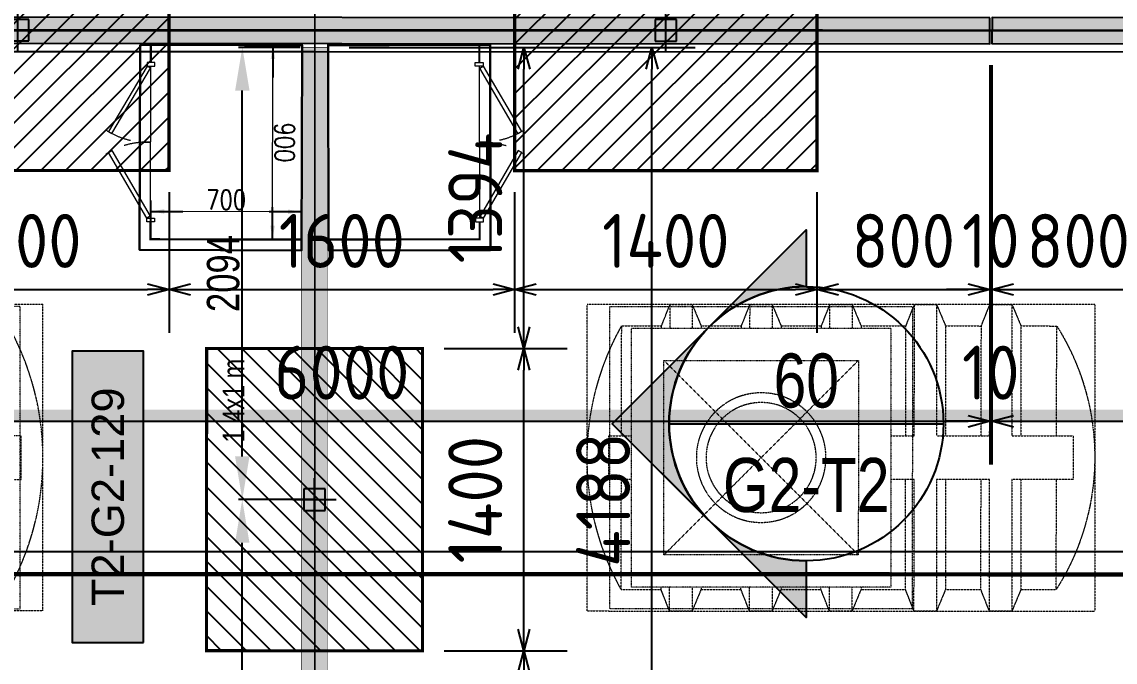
# Model space of a CAD drawing. Header units: centimetres. Extents: x -6122352 to 6876996, y -1694241 to 2592194.
# Drawn here: x 202428 to 207490, y -45111 to -42146 of the extents above; entities that cross this region are included whole.
import ezdxf
from ezdxf.enums import TextEntityAlignment as Align

# ---------------------------------------------------------------- set-up
doc = ezdxf.new("R2010")
doc.units = ezdxf.units.CM
doc.header["$MEASUREMENT"] = 0
doc.header["$PDMODE"] = 66
doc.header["$PDSIZE"] = 100
for name, pattern in [('CENTER', [2, 1.25, -0.25, 0.25, -0.25]), ('DU23023_KAA_00_XX_M2_TR_KPTB_0024$0$DU23023_KAA_00_XX_M2_TR_XRBS_0024$0$PHANTOM2', [1.25, 0.625, -0.125, 0.125, -0.125, 0.125, -0.125]), ('HIDDEN', [0.375, 0.25, -0.125]), ('LTH-4G-M-XR-GROUND FLOOR PLAN$0$HIDDEN2', [0.1875, 0.125, -0.0625])]:
    doc.linetypes.add(name, pattern=pattern)
doc.layers.get('Defpoints').update_dxf_attribs({"color": 255, "linetype": 'CENTER'})
for name, color, linetype in [('00-MI-DIM', 7, 'Continuous'), ('@MI-FOOTINGS', 7, 'Continuous'), ('@MI-MEP', 7, 'Continuous'), ('@MI-REF LAYER', 7, 'Continuous'), ('@MI-TYPE-02', 6, 'Continuous'), ('CTECH-Text 2.5mm', 2, 'Continuous'), ('PANEL-TAGS', 7, 'Continuous'), ('VD-WS-WATER TANK', 7, 'Continuous')]:
    doc.layers.add(name, color=color, linetype=linetype)
doc.layers.add('08-Compound Wall-2', color=6, linetype='Continuous', lineweight=25, true_color=0xff00ff)
for name, color, linetype, lineweight in [('23585-XR-AR-102-8P-GF$0$A-FLOR-XREF', 8, 'Continuous', 9), ('23585-XR-AR-DAMAC PLOT LIMITS$0$1-Mid units', 41, 'Continuous', 5), ('A-ANNO-TEXT', 3, 'Continuous', 25), ('LTH-4G-M-XR-GROUND FLOOR PLAN$0$1717 X Water Tank Location_5B$0$00 Line 2', 6, 'Continuous', 13), ('ZAT_WALL PANEL', 3, 'Continuous', 30)]:
    doc.layers.add(name, color=color, linetype=linetype, lineweight=lineweight)
doc.layers.add('LTH-4G-M-XR-GROUND FLOOR PLAN$0$PDF_Geometry', color=7, linetype='Continuous', true_color=0xcccccc)
doc.styles.add('Arial Narrow', font='ARIALN.TTF', dxfattribs={"width": 0.95, "height": 500})
doc.styles.add('DIMTEXT', font='romans.shx', dxfattribs={"width": 0.8})
doc.styles.add('JWC 1.50MM', font='GOTHIC.TTF', dxfattribs={"width": 0.8, "height": 1.5})
doc.styles.add('PANELTAG_STYLE', font='arial.ttf')
doc.styles.add('Schueco-BEMSTIL', font='isocpeur.ttf', dxfattribs={"width": 0.9})
doc.dimstyles.new('DIM-25', dxfattribs={"dimscale": 25, "dimtxt": 2.5, "dimasz": 2.5, "dimexe": 1.25, "dimexo": 0.625, "dimgap": 1, "dimtad": 1, "dimdec": 0, "dimdsep": 46, "dimtxsty": 'DIMTEXT', "dimblk": 'AROW', "dimcen": 2.5, "dimse1": 1, "dimse2": 1, "dimclrd": 1, "dimclre": 1, "dimclrt": 2, "dimadec": 0, "dimazin": 0, "dimtfac": 1, "dimtdec": 0, "dimtmove": 0, "dimatfit": 3, "dimfxl": 1, "dimarcsym": 0})
doc.dimstyles.new('JWC - 1.5', dxfattribs={"dimtxt": 1.5, "dimasz": 2, "dimexe": 0.18, "dimexo": 0.06, "dimgap": 0.09, "dimtad": 1, "dimtoh": 1, "dimdec": 0, "dimzin": 0, "dimdsep": 46, "dimtxsty": 'JWC 1.50MM', "dimcen": 0.09, "dimclrd": 1, "dimclre": 1, "dimclrt": 2, "dimadec": 0, "dimazin": 0, "dimtfac": 1, "dimtdec": 0, "dimtofl": 0, "dimtmove": 0, "dimatfit": 3, "dimfxl": 30, "dimtolj": 1, "dimtzin": 0, "dimarcsym": 0})
doc.dimstyles.new('MI- JWC-TXT-2.5 MM', dxfattribs={"dimscale": 1.5, "dimtxt": 2.5, "dimasz": 1, "dimexe": 2, "dimexo": 1, "dimgap": 1, "dimtad": 1, "dimdec": 0, "dimdsep": 46, "dimtxsty": 'Schueco-BEMSTIL', "dimblk": 'OPEN30', "dimcen": 0, "dimdle": 2, "dimclrd": 140, "dimclre": 8, "dimclrt": 40, "dimadec": 0, "dimazin": 2, "dimtfac": 1, "dimtdec": 0, "dimtix": 1, "dimtmove": 2, "dimatfit": 3, "dimldrblk": 'OPEN', "dimfxl": 2, "dimlwd": -1, "dimlwe": -1, "dimarcsym": 0})

# ---------------------------------------------------------------- blocks, each defined once
blk = doc.blocks.new('23585-XR-AR-BOUNDARY WALLS AND SETBACKS')
at = {"layer": '08-Compound Wall-2'}
blk.add_lwpolyline([(496588.3159, 2769013.5148), (496570.6947, 2769029.661), (496564.5808, 2769022.9883), (496560.5274, 2769018.5645), (496556.4738, 2769014.1407), (496552.4204, 2769009.7169), (496548.367, 2769005.2931), (496542.2529, 2768998.6206), (496559.8743, 2768982.4745)], dxfattribs=at)
blk = doc.blocks.new('A$C9d9485f6')
at = {"layer": 'A-ANNO-TEXT', "rotation": 312.4881850805905}
blk.add_blockref('23585-XR-AR-BOUNDARY WALLS AND SETBACKS', (-2377088.5348, -1504219.2521), dxfattribs=at)
blk = doc.blocks.new('23585-XR-AR-DAMAC PLOT LIMITS')
at = {"layer": '23585-XR-AR-DAMAC PLOT LIMITS$0$1-Mid units', "color": 251, "true_color": 0x636466}
for points in [[(496560.4537, 2769018.6321), (496542.7583, 2769034.8459), (496546.8119, 2769039.2697), (496564.5071, 2769023.0559)], [(496556.4001, 2769014.2083), (496538.7049, 2769030.4221), (496542.7583, 2769034.8459), (496560.4537, 2769018.6321)], [(496560.4537, 2769018.6321), (496564.5071, 2769023.0559), (496582.2021, 2769006.8421), (496578.1485, 2769002.4185)], [(496556.4001, 2769014.2083), (496560.4537, 2769018.6321), (496578.1485, 2769002.4185), (496574.0951, 2768997.9947)]]:
    blk.add_lwpolyline(points, close=True, dxfattribs=at)
blk = doc.blocks.new('A$Cf093b529')
at = {"layer": 'A-ANNO-TEXT'}
blk.add_blockref('23585-XR-AR-DAMAC PLOT LIMITS', (-495391.9901, -2768603.4419), dxfattribs=at)
blk = doc.blocks.new('A$C13dde150')
at = {"color": 1, "true_color": 0xeb0000, "const_width": 0.01}
blk.add_lwpolyline([(33.1502, 0.0001), (27.1502, 0.0001), (21.1502, 0), (15.1502, 0), (9.1501, 0.0001), (0.0001, 0.0001), (0, 24.0001), (9.1501, 24.0003), (15.1501, 24.0003), (21.1502, 24.0002), (27.1502, 24.0002), (33.1502, 24.0003), (42.3, 24.0002), (42.3001, 0.0001)], close=True, dxfattribs=at)
blk = doc.blocks.new('AROW')
at = {"color": 1, "ltscale": 100}
for p, q in [((0, 0), (-3, 0)), ((0, -1), (0, 1))]:
    blk.add_line(p, q, dxfattribs=at)
blk.add_solid([(-1.28, 0.21), (-1.28, -0.21), (0, 0)], dxfattribs=at)
blk = doc.blocks.new('*D402')
at = {"layer": 'CTECH-Text 2.5mm', "color": 8, "lineweight": -2, "ltscale": 10, "transparency": 16777216}
blk.add_line((0.8246, -0.1346), (0.0246, -0.1346), dxfattribs=at)
at = {"layer": 'Defpoints', "color": 0, "ltscale": 10, "transparency": 16777216}
for p in [(-0.0254, 0), (0.8746, 0), (-0.0254, -0.1346)]:
    blk.add_point(p, dxfattribs=at)
at = {"layer": 'CTECH-Text 2.5mm', "color": 8, "lineweight": -2, "ltscale": 10, "transparency": 16777216, "xscale": 0.05, "yscale": 0.05, "zscale": 0.05, "rotation": 180}
blk.add_blockref('AROW', (-0.0254, -0.1346), dxfattribs=at)
at = {"layer": 'CTECH-Text 2.5mm', "color": 8, "lineweight": -2, "ltscale": 10, "transparency": 16777216, "xscale": 0.05, "yscale": 0.05, "zscale": 0.05}
blk.add_blockref('AROW', (0.8746, -0.1346), dxfattribs=at)
at = {"layer": 'CTECH-Text 2.5mm', "color": 8, "ltscale": 10, "transparency": 16777216, "insert": (0.4246, -0.0796), "char_height": 0.09, "attachment_point": 5, "style": 'DIMTEXT'}
blk.add_mtext('900', dxfattribs=at)
blk = doc.blocks.new('*D401')
at = {"layer": 'CTECH-Text 2.5mm', "color": 8, "lineweight": -2, "ltscale": 10, "transparency": 16777216}
blk.add_line((0.7459, -0.05), (0.7459, -0.65), dxfattribs=at)
at = {"layer": 'Defpoints', "color": 0, "ltscale": 10, "transparency": 16777216}
for p in [(0.8746, 0), (0.7459, -0.7), (0.8746, -0.7)]:
    blk.add_point(p, dxfattribs=at)
at = {"layer": 'CTECH-Text 2.5mm', "color": 8, "lineweight": -2, "ltscale": 10, "transparency": 16777216, "xscale": 0.05, "yscale": 0.05, "zscale": 0.05}
for p, rotation in [((0.7459, 0), 90), ((0.7459, -0.7), 270)]:
    blk.add_blockref('AROW', p, dxfattribs=dict(at, rotation=rotation))
at = {"layer": 'CTECH-Text 2.5mm', "color": 8, "ltscale": 10, "transparency": 16777216, "insert": (0.6909, -0.35), "char_height": 0.09, "attachment_point": 5, "rotation": 90, "style": 'DIMTEXT'}
blk.add_mtext('700', dxfattribs=at)
blk = doc.blocks.new('WT')
at = {"layer": 'VD-WS-WATER TANK', "color": 8, "linetype": 'HIDDEN', "lineweight": 5}
for p, q in [((-1544.6, 709.7), (-1544.6, -710.3)), ((-1544.6, 709.7), (805.4, 709.7)), ((805.4, -710.3), (805.4, 709.7)), ((-1205.2, 610), (-1368.6, 609.7)), ((-1367.6, 100.7), (-1368.6, 609.7)), ((-853.8, 610), (-1019.5, 609.7)), ((-462.5, 610), (-670.5, 610)), ((-92.3, 610), (-279.1, 610)), ((278, 610), (91.1, 609.6)), ((645.8, 610), (461.3, 609.7)), ((646.8, 100.7), (645.8, 610)), ((-1366.3, -610.3), (-1367.2, -101.4)), ((648.2, -610), (647.2, -101.4)), ((-1202.9, -610), (-1366.3, -610.3)), ((-853.8, -610), (-1017.2, -610.3)), ((-462.5, -610), (-668.2, -610)), ((-92.3, -610), (-276.8, -610)), ((278, -610), (93.4, -610.3)), ((648.2, -610), (463.6, -610.3)), ((805.4, -710.3), (-1544.6, -710.3))]:
    blk.add_line(p, q, dxfattribs=at)
at = {"layer": 'VD-WS-WATER TANK', "color": 8, "linetype": 'HIDDEN', "lineweight": 5, "ltscale": 0.2}
for p, q in [((-450, 450, 1.1), (450, -450, -1)), ((450, 450), (-450, -450, 1))]:
    blk.add_line(p, q, dxfattribs=at)
at = {"layer": 'VD-WS-WATER TANK', "color": 8, "linetype": 'HIDDEN', "lineweight": 5}
for points in [[(-1058, 100.7), (-1059, 709.7), (-1161.1, 709.7), (-1202.9, 610), (-1202.9, 100.7)], [(-1161.1, 709.7), (-1161.1, 100.7)], [(-1018.6, 100.7), (-1019.5, 610), (-1059, 709.7)], [(-708.9, 100.7), (-709.9, 709.7), (-812, 709.7), (-853.8, 610), (-853.8, 100.7)], [(-812, 709.7), (-812, 100.7)], [(-669.5, 100.7), (-670.5, 610), (-709.9, 709.7)], [(-318.4, 600), (-318.6, 709.7), (-420.7, 709.7), (-462.5, 610), (-462.5, 600)], [(-420.7, 709.7), (-420.7, 600)], [(-279.1, 600), (-279.1, 610), (-318.6, 709.7)], [(51.8, 600), (51.6, 709.7), (-50.5, 709.7), (-92.3, 610), (-92.3, 600)], [(-50.5, 709.7), (-50.5, 600)], [(91.1, 600), (91.1, 610), (51.6, 709.7)], [(422, 600), (421.8, 709.7), (319.7, 709.7), (278, 610), (278, 600)], [(319.7, 709.7), (319.7, 600)], [(461.3, 600), (461.3, 610), (421.8, 709.7)], [(-1161.1, 100.7), (-1444.6, 100.7), (-1444.6, -101.4), (-1161.1, -101.4)], [(-812, 100.7), (-1058, 100.7)], [(-600, 100.7), (-708.9, 100.7)], [(600, -101.4), (705.4, -101.4), (705.4, 100.7), (600, 100.7)], [(-1202.9, -101.4), (-1202.9, -610), (-1161.1, -710.3), (-1056.7, -710.3), (-1017.2, -610), (-1018.2, -101.4)], [(-1161.1, -101.4), (-1161.1, -710.3)], [(-1056.7, -710.3), (-1057.7, -101.4)], [(-1057.7, -101.4), (-812, -101.4)], [(-853.8, -101.4), (-853.8, -610), (-812, -710.3), (-707.6, -710.3), (-668.2, -610), (-669.1, -101.4)], [(-812, -101.4), (-812, -710.3)], [(-707.6, -710.3), (-708.6, -101.4)], [(-708.6, -101.4), (-600, -101.4)], [(-462.5, -600), (-462.5, -610), (-420.7, -710.3), (-316.2, -710.3), (-276.8, -610), (-276.8, -600)], [(-420.7, -600), (-420.7, -710.3)], [(-316.2, -710.3), (-316.4, -600)], [(-92.3, -600), (-92.3, -610), (-50.5, -710.3), (54, -710.3), (93.4, -610), (93.4, -600)], [(-50.5, -600), (-50.5, -710.3)], [(54, -710.3), (53.8, -600)], [(278, -600), (278, -610), (319.7, -710.3), (424.2, -710.3), (463.6, -610), (463.6, -600)], [(319.7, -600), (319.7, -710.3)], [(424.2, -710.3), (424, -600)]]:
    blk.add_lwpolyline(points, dxfattribs=at)
at = {"layer": 'VD-WS-WATER TANK', "color": 8, "linetype": 'HIDDEN', "lineweight": 5, "ltscale": 0.2}
for points in [[(-700, -700), (700, -700), (700, 700), (-700, 700)], [(-600, -600), (600, -600), (600, 600), (-600, 600)], [(-450, -450), (450, -450), (450, 450), (-450, 450)]]:
    blk.add_lwpolyline(points, close=True, dxfattribs=at)
at = {"layer": 'VD-WS-WATER TANK', "color": 8, "linetype": 'HIDDEN', "lineweight": 5}
for radius in [300, 255]:
    blk.add_circle((0, 0), radius, dxfattribs=at)
for centre, radius, start, end in [((-406.1, 1.5), 1138.5, 147.7124, 212.5056), ((-448.6, -2.1), 1254, 331.0009, 29.2171)]:
    blk.add_arc(centre, radius, start, end, dxfattribs=at)
blk = doc.blocks.new('A$Cf127e03c')
at = {"color": 1, "true_color": 0xeb0000, "const_width": 0.01}
blk.add_lwpolyline([(33.1502, 1.0613), (27.1502, 1.0612), (21.1502, 1.0612), (15.1502, 1.0612), (9.1501, 1.0613), (0.0001, 1.0613), (0, 25.0613), (9.1501, 25.0614), (15.1501, 25.0615), (21.1502, 25.0614), (27.1502, 25.0614), (33.1502, 25.0614), (42.3, 25.0613), (42.3001, 1.0613)], close=True, dxfattribs=at)
blk = doc.blocks.new('A$C253a53b4')
at = {"color": 1, "true_color": 0xeb0000, "const_width": 0.01}
blk.add_lwpolyline([(-2.579, -17.7101), (-8.579, -17.7166), (-14.579, -17.7233), (-20.579, -17.73), (-26.579, -17.7367), (-35.7289, -17.7469), (-35.7554, 6.2531), (-26.6056, 6.2632), (-20.6056, 6.2699), (-14.6056, 6.2766), (-8.6055, 6.2832), (-2.6055, 6.2899), (6.5446, 6.3002), (6.5711, -17.6998)], close=True, dxfattribs=at)
blk = doc.blocks.new('_Open30')
at = {"color": 0, "linetype": 'ByBlock', "lineweight": -2}
for p, q in [((-1, 0.268), (0, 0)), ((0, 0), (-1, -0.268)), ((0, 0), (-1, 0))]:
    blk.add_line(p, q, dxfattribs=at)
blk = doc.blocks.new('*D3395')
at = {"layer": '@MI-TYPE-02', "color": 8, "transparency": 16777216}
for p, q in [((-8542.2, -12260.6), (-8542.2, -13861.9)), ((-4353.9, -12259.9), (-4354, -13862))]:
    blk.add_line(p, q, dxfattribs=at)
at = {"layer": '@MI-TYPE-02', "color": 140, "transparency": 16777216}
blk.add_line((-8442.2, -13661.9), (-4453.9, -13662), dxfattribs=at)
at = {"layer": 'Defpoints', "color": 0, "transparency": 16777216}
for p in [(-8542.2, -12160.6), (-4353.9, -12159.9), (-4353.9, -13662)]:
    blk.add_point(p, dxfattribs=at)
at = {"layer": '@MI-TYPE-02', "color": 140, "transparency": 16777216, "xscale": 100, "yscale": 100, "zscale": 100}
for p, rotation in [((-8542.2, -13661.9), 179.9983766928187), ((-4353.9, -13662), 359.9983766928187)]:
    blk.add_blockref('_Open30', p, dxfattribs=dict(at, rotation=rotation))
at = {"layer": '@MI-TYPE-02', "color": 40, "transparency": 16777216, "insert": (-6448.1, -13436.9), "char_height": 250, "attachment_point": 5, "rotation": 359.9984, "style": 'Schueco-BEMSTIL'}
blk.add_mtext('4188', dxfattribs=at)
blk = doc.blocks.new('_Open')
at = {"color": 0, "linetype": 'ByBlock', "lineweight": -2}
for p, q in [((-1, 0.2), (0, 0)), ((-1, -0.2), (0, 0)), ((0, 0), (-1, 0))]:
    blk.add_line(p, q, dxfattribs=at)
blk = doc.blocks.new('T2-SINGLE FOOTING')
at = {"layer": '@MI-FOOTINGS', "transparency": 33554679}
h = blk.add_hatch(dxfattribs=at)
h.set_pattern_fill('ANSI31', color=8, scale=650)
h.paths.add_polyline_path([(-700, 500), (700, 500), (700, -500), (-700, -500)])
at = {"layer": '@MI-FOOTINGS', "color": 62, "const_width": 15}
blk.add_lwpolyline([(-700, 500), (700, 500), (700, -500), (-700, -500)], close=True, dxfattribs=at)
at = {"layer": '@MI-FOOTINGS', "color": 30}
blk.add_point((0, 0), dxfattribs=at)
at = {"color": 94, "insert": (264.8, 425.4), "char_height": 100, "attachment_point": 1, "style": 'Arial Narrow'}
blk.add_mtext_dynamic_manual_height_columns('1.4x1 m', width=1894.424, gutter_width=2500, heights=[0], dxfattribs=at)
blk = doc.blocks.new('*D3397')
at = {"color": 1, "lineweight": -2, "transparency": 16777216}
for p, q in [((-8542.2, -12034.6), (-8542.2, -11747.6)), ((-8342.2, -11765.6), (-6648.1, -11765.6)), ((-6448.1, -12094.2), (-6448.1, -11747.6))]:
    blk.add_line(p, q, dxfattribs=at)
at = {"color": 1, "transparency": 16777216}
for points in [[(-8342.2, -11732.2), (-8342.2, -11798.9), (-8542.2, -11765.6)], [(-6648.1, -11732.2), (-6648.1, -11798.9), (-6448.1, -11765.6)]]:
    blk.add_solid(points, dxfattribs=at)
at = {"layer": 'Defpoints', "color": 0, "transparency": 16777216}
for p in [(-6448.1, -11765.6), (-8542.2, -12040.6), (-6448.1, -12100.2)]:
    blk.add_point(p, dxfattribs=at)
at = {"color": 2, "transparency": 16777216, "insert": (-7495.1, -11677.8), "char_height": 150, "attachment_point": 5, "style": 'JWC 1.50MM'}
blk.add_mtext('\\A1;2094', dxfattribs=at)
blk = doc.blocks.new('*D3413')
at = {"color": 1, "lineweight": -2, "transparency": 16777216}
for p, q in [((-6448.1, -12094.2), (-6448.1, -11747.6)), ((-6248.1, -11765.6), (-4553.9, -11765.6)), ((-4353.9, -12033.9), (-4353.9, -11747.6))]:
    blk.add_line(p, q, dxfattribs=at)
at = {"color": 1, "transparency": 16777216}
for points in [[(-6248.1, -11732.2), (-6248.1, -11798.9), (-6448.1, -11765.6)], [(-4553.9, -11732.2), (-4553.9, -11798.9), (-4353.9, -11765.6)]]:
    blk.add_solid(points, dxfattribs=at)
at = {"layer": 'Defpoints', "color": 0, "transparency": 16777216}
for p in [(-4353.9, -11765.6), (-4353.9, -12039.9), (-6448.1, -12100.2)]:
    blk.add_point(p, dxfattribs=at)
at = {"color": 2, "transparency": 16777216, "insert": (-5401, -11677.8), "char_height": 150, "attachment_point": 5, "style": 'JWC 1.50MM'}
blk.add_mtext('\\A1;2094', dxfattribs=at)
blk = doc.blocks.new('*D3544')
at = {"color": 8, "transparency": 16777216}
for p, q in [((-8542.2, -12260.6), (-8542.2, -13269.3)), ((-7148.1, -12700.2), (-7148.1, -13269.3))]:
    blk.add_line(p, q, dxfattribs=at)
at = {"color": 140, "transparency": 16777216}
blk.add_line((-8442.2, -13069.3), (-7248.1, -13069.3), dxfattribs=at)
at = {"layer": 'Defpoints', "color": 0, "transparency": 16777216}
for p in [(-8542.2, -12160.6), (-7148.1, -12600.2), (-7148.1, -13069.3)]:
    blk.add_point(p, dxfattribs=at)
at = {"color": 140, "transparency": 16777216, "xscale": 100, "yscale": 100, "zscale": 100, "rotation": 180}
blk.add_blockref('_Open30', (-8542.2, -13069.3), dxfattribs=at)
at = {"color": 140, "transparency": 16777216, "xscale": 100, "yscale": 100, "zscale": 100}
blk.add_blockref('_Open30', (-7148.1, -13069.3), dxfattribs=at)
at = {"color": 40, "transparency": 16777216, "insert": (-7845.1, -12844.3), "char_height": 250, "attachment_point": 5, "style": 'Schueco-BEMSTIL'}
blk.add_mtext('1394', dxfattribs=at)
blk = doc.blocks.new('*D3545')
at = {"color": 8, "transparency": 16777216}
for p, q in [((-7148.1, -12700.2), (-7148.1, -13269.3)), ((-5748.1, -12700.2), (-5748.1, -13269.3))]:
    blk.add_line(p, q, dxfattribs=at)
at = {"color": 140, "transparency": 16777216}
blk.add_line((-7048.1, -13069.3), (-5848.1, -13069.3), dxfattribs=at)
at = {"layer": 'Defpoints', "color": 0, "transparency": 16777216}
for p in [(-7148.1, -12600.2), (-5748.1, -12600.2), (-5748.1, -13069.3)]:
    blk.add_point(p, dxfattribs=at)
at = {"color": 140, "transparency": 16777216, "xscale": 100, "yscale": 100, "zscale": 100, "rotation": 180}
blk.add_blockref('_Open30', (-7148.1, -13069.3), dxfattribs=at)
at = {"color": 140, "transparency": 16777216, "xscale": 100, "yscale": 100, "zscale": 100}
blk.add_blockref('_Open30', (-5748.1, -13069.3), dxfattribs=at)
at = {"color": 40, "transparency": 16777216, "insert": (-6448.1, -12844.3), "char_height": 250, "attachment_point": 5, "style": 'Schueco-BEMSTIL'}
blk.add_mtext('1400', dxfattribs=at)
blk = doc.blocks.new('*D3546')
at = {"color": 8, "transparency": 16777216}
for p, q in [((-4353.9, -12259.9), (-4353.9, -13269.3)), ((-5748.1, -12700.2), (-5748.1, -13269.3))]:
    blk.add_line(p, q, dxfattribs=at)
at = {"color": 140, "transparency": 16777216}
blk.add_line((-5648.1, -13069.3), (-4453.9, -13069.3), dxfattribs=at)
at = {"layer": 'Defpoints', "color": 0, "transparency": 16777216}
for p in [(-4353.9, -12159.9), (-5748.1, -12600.2), (-4353.9, -13069.3)]:
    blk.add_point(p, dxfattribs=at)
at = {"color": 140, "transparency": 16777216, "xscale": 100, "yscale": 100, "zscale": 100, "rotation": 180}
blk.add_blockref('_Open30', (-5748.1, -13069.3), dxfattribs=at)
at = {"color": 140, "transparency": 16777216, "xscale": 100, "yscale": 100, "zscale": 100}
blk.add_blockref('_Open30', (-4353.9, -13069.3), dxfattribs=at)
at = {"color": 40, "transparency": 16777216, "insert": (-5051, -12844.3), "char_height": 250, "attachment_point": 5, "style": 'Schueco-BEMSTIL'}
blk.add_mtext('1394', dxfattribs=at)
blk = doc.blocks.new('T2-FOOTING PLAN')
at = {"layer": '@MI-FOOTINGS', "transparency": 33554679}
h = blk.add_hatch(dxfattribs=at)
h.set_pattern_fill('ANSI31', color=8, scale=650)
h.paths.add_polyline_path([(-700, 650), (700, 650), (700, -650), (-700, -650)])
at = {"layer": '@MI-FOOTINGS', "color": 160, "true_color": 0x3340f0, "const_width": 15}
blk.add_lwpolyline([(-700, 650), (700, 650), (700, -650), (-700, -650)], close=True, dxfattribs=at)
at = {"layer": '@MI-FOOTINGS', "color": 30}
blk.add_point((0, 0), dxfattribs=at)
blk = doc.blocks.new('*D996')
at = {"layer": '@MI-TYPE-02', "color": 8, "transparency": 16777216}
for p, q in [((369710.9, -190785.6), (369710.9, -192636.3)), ((375710.8, -190787.8), (375710.8, -192636.3))]:
    blk.add_line(p, q, dxfattribs=at)
at = {"layer": '@MI-TYPE-02', "color": 140, "transparency": 16777216}
blk.add_line((369810.9, -192436.3), (375610.8, -192436.3), dxfattribs=at)
at = {"layer": 'Defpoints', "color": 0, "transparency": 16777216}
for p in [(369710.9, -190685.6), (375710.8, -190687.8), (375710.8, -192436.3)]:
    blk.add_point(p, dxfattribs=at)
at = {"layer": '@MI-TYPE-02', "color": 140, "transparency": 16777216, "xscale": 100, "yscale": 100, "zscale": 100, "rotation": 180}
blk.add_blockref('_Open30', (369710.9, -192436.3), dxfattribs=at)
at = {"layer": '@MI-TYPE-02', "color": 140, "transparency": 16777216, "xscale": 100, "yscale": 100, "zscale": 100}
blk.add_blockref('_Open30', (375710.8, -192436.3), dxfattribs=at)
at = {"layer": '@MI-TYPE-02', "color": 40, "transparency": 16777216, "insert": (372710.9, -192211.3), "char_height": 250, "attachment_point": 5, "style": 'Schueco-BEMSTIL'}
blk.add_mtext('6000', dxfattribs=at)
blk = doc.blocks.new('*D997')
at = {"layer": '@MI-TYPE-02', "color": 8, "transparency": 16777216}
for p, q in [((375710.8, -190787.8), (375710.8, -192636.3)), ((375720.8, -190786.8), (375720.8, -192636.3))]:
    blk.add_line(p, q, dxfattribs=at)
at = {"layer": '@MI-TYPE-02', "color": 140, "transparency": 16777216}
for p, q in [((375610.8, -192436.3), (375510.8, -192436.3)), ((375710.8, -192436.3), (375720.8, -192436.3)), ((375820.8, -192436.3), (375920.8, -192436.3))]:
    blk.add_line(p, q, dxfattribs=at)
at = {"layer": 'Defpoints', "color": 0, "transparency": 16777216}
for p in [(375710.8, -190687.8), (375720.8, -190686.8), (375720.8, -192436.3)]:
    blk.add_point(p, dxfattribs=at)
at = {"layer": '@MI-TYPE-02', "color": 140, "transparency": 16777216, "xscale": 100, "yscale": 100, "zscale": 100}
blk.add_blockref('_Open30', (375710.8, -192436.3), dxfattribs=at)
at = {"layer": '@MI-TYPE-02', "color": 140, "transparency": 16777216, "xscale": 100, "yscale": 100, "zscale": 100, "rotation": 180}
blk.add_blockref('_Open30', (375720.8, -192436.3), dxfattribs=at)
at = {"layer": '@MI-TYPE-02', "color": 40, "transparency": 16777216, "insert": (375715.8, -192211.3), "char_height": 250, "attachment_point": 5, "style": 'Schueco-BEMSTIL'}
blk.add_mtext('10', dxfattribs=at)
blk = doc.blocks.new('*D998')
at = {"layer": '@MI-TYPE-02', "color": 8, "transparency": 16777216}
for p, q in [((375720.8, -190786.8), (375720.8, -192636.3)), ((381720.8, -190789), (381720.8, -192636.3))]:
    blk.add_line(p, q, dxfattribs=at)
at = {"layer": '@MI-TYPE-02', "color": 140, "transparency": 16777216}
blk.add_line((375820.8, -192436.3), (381620.8, -192436.3), dxfattribs=at)
at = {"layer": 'Defpoints', "color": 0, "transparency": 16777216}
for p in [(375720.8, -190686.8), (381720.8, -190689), (381720.8, -192436.3)]:
    blk.add_point(p, dxfattribs=at)
at = {"layer": '@MI-TYPE-02', "color": 140, "transparency": 16777216, "xscale": 100, "yscale": 100, "zscale": 100, "rotation": 180}
blk.add_blockref('_Open30', (375720.8, -192436.3), dxfattribs=at)
at = {"layer": '@MI-TYPE-02', "color": 140, "transparency": 16777216, "xscale": 100, "yscale": 100, "zscale": 100}
blk.add_blockref('_Open30', (381720.8, -192436.3), dxfattribs=at)
at = {"layer": '@MI-TYPE-02', "color": 40, "transparency": 16777216, "insert": (378720.8, -192211.3), "char_height": 250, "attachment_point": 5, "style": 'Schueco-BEMSTIL'}
blk.add_mtext('6000', dxfattribs=at)
blk = doc.blocks.new('*D1026')
at = {"layer": '@MI-TYPE-02', "color": 8, "transparency": 16777216}
for p, q in [((370511, -191375.1), (370511, -192026.3)), ((371911, -191375.3), (371911, -192026.3))]:
    blk.add_line(p, q, dxfattribs=at)
at = {"layer": '@MI-TYPE-02', "color": 140, "transparency": 16777216}
blk.add_line((370611, -191826.3), (371811, -191826.3), dxfattribs=at)
at = {"layer": 'Defpoints', "color": 0, "transparency": 16777216}
for p in [(370511, -191275.1), (371911, -191275.3), (371911, -191826.3)]:
    blk.add_point(p, dxfattribs=at)
at = {"layer": '@MI-TYPE-02', "color": 140, "transparency": 16777216, "xscale": 100, "yscale": 100, "zscale": 100, "rotation": 180}
blk.add_blockref('_Open30', (370511, -191826.3), dxfattribs=at)
at = {"layer": '@MI-TYPE-02', "color": 140, "transparency": 16777216, "xscale": 100, "yscale": 100, "zscale": 100}
blk.add_blockref('_Open30', (371911, -191826.3), dxfattribs=at)
at = {"layer": '@MI-TYPE-02', "color": 40, "transparency": 16777216, "insert": (371211, -191601.3), "char_height": 250, "attachment_point": 5, "style": 'Schueco-BEMSTIL'}
blk.add_mtext('1400', dxfattribs=at)
blk = doc.blocks.new('*D1027')
at = {"layer": '@MI-TYPE-02', "color": 8, "transparency": 16777216}
for p, q in [((371911, -191375.3), (371911, -192026.3)), ((373511, -191375.6), (373511, -192026.3))]:
    blk.add_line(p, q, dxfattribs=at)
at = {"layer": '@MI-TYPE-02', "color": 140, "transparency": 16777216}
blk.add_line((372011, -191826.3), (373411, -191826.3), dxfattribs=at)
at = {"layer": 'Defpoints', "color": 0, "transparency": 16777216}
for p in [(371911, -191275.3), (373511, -191275.6), (373511, -191826.3)]:
    blk.add_point(p, dxfattribs=at)
at = {"layer": '@MI-TYPE-02', "color": 140, "transparency": 16777216, "xscale": 100, "yscale": 100, "zscale": 100, "rotation": 180}
blk.add_blockref('_Open30', (371911, -191826.3), dxfattribs=at)
at = {"layer": '@MI-TYPE-02', "color": 140, "transparency": 16777216, "xscale": 100, "yscale": 100, "zscale": 100}
blk.add_blockref('_Open30', (373511, -191826.3), dxfattribs=at)
at = {"layer": '@MI-TYPE-02', "color": 40, "transparency": 16777216, "insert": (372711, -191601.3), "char_height": 250, "attachment_point": 5, "style": 'Schueco-BEMSTIL'}
blk.add_mtext('1600', dxfattribs=at)
blk = doc.blocks.new('*D1028')
at = {"layer": '@MI-TYPE-02', "color": 8, "transparency": 16777216}
for p, q in [((373511, -191375.6), (373511, -192026.3)), ((374911, -191375.9), (374911, -192026.3))]:
    blk.add_line(p, q, dxfattribs=at)
at = {"layer": '@MI-TYPE-02', "color": 140, "transparency": 16777216}
blk.add_line((373611, -191826.3), (374811, -191826.3), dxfattribs=at)
at = {"layer": 'Defpoints', "color": 0, "transparency": 16777216}
for p in [(373511, -191275.6), (374911, -191275.9), (374911, -191826.3)]:
    blk.add_point(p, dxfattribs=at)
at = {"layer": '@MI-TYPE-02', "color": 140, "transparency": 16777216, "xscale": 100, "yscale": 100, "zscale": 100, "rotation": 180}
blk.add_blockref('_Open30', (373511, -191826.3), dxfattribs=at)
at = {"layer": '@MI-TYPE-02', "color": 140, "transparency": 16777216, "xscale": 100, "yscale": 100, "zscale": 100}
blk.add_blockref('_Open30', (374911, -191826.3), dxfattribs=at)
at = {"layer": '@MI-TYPE-02', "color": 40, "transparency": 16777216, "insert": (374211, -191601.3), "char_height": 250, "attachment_point": 5, "style": 'Schueco-BEMSTIL'}
blk.add_mtext('1400', dxfattribs=at)
blk = doc.blocks.new('*D1029')
at = {"layer": '@MI-TYPE-02', "color": 8, "transparency": 16777216}
for p, q in [((375710.8, -190787.8), (375710.8, -192026.3)), ((374911, -191375.9), (374911, -192026.3))]:
    blk.add_line(p, q, dxfattribs=at)
at = {"layer": '@MI-TYPE-02', "color": 140, "transparency": 16777216}
blk.add_line((375011, -191826.3), (375610.8, -191826.3), dxfattribs=at)
at = {"layer": 'Defpoints', "color": 0, "transparency": 16777216}
for p in [(375710.8, -190687.8), (374911, -191275.9), (375710.8, -191826.3)]:
    blk.add_point(p, dxfattribs=at)
at = {"layer": '@MI-TYPE-02', "color": 140, "transparency": 16777216, "xscale": 100, "yscale": 100, "zscale": 100, "rotation": 180}
blk.add_blockref('_Open30', (374911, -191826.3), dxfattribs=at)
at = {"layer": '@MI-TYPE-02', "color": 140, "transparency": 16777216, "xscale": 100, "yscale": 100, "zscale": 100}
blk.add_blockref('_Open30', (375710.8, -191826.3), dxfattribs=at)
at = {"layer": '@MI-TYPE-02', "color": 40, "transparency": 16777216, "insert": (375310.9, -191601.3), "char_height": 250, "attachment_point": 5, "style": 'Schueco-BEMSTIL'}
blk.add_mtext('800', dxfattribs=at)
blk = doc.blocks.new('*D1030')
at = {"layer": '@MI-TYPE-02', "color": 8, "transparency": 16777216}
for p, q in [((375710.8, -190787.8), (375710.8, -192026.3)), ((375720.8, -190786.8), (375720.8, -192026.3))]:
    blk.add_line(p, q, dxfattribs=at)
at = {"layer": '@MI-TYPE-02', "color": 140, "transparency": 16777216}
for p, q in [((375610.8, -191826.3), (375510.8, -191826.3)), ((375710.8, -191826.3), (375720.8, -191826.3)), ((375820.8, -191826.3), (375920.8, -191826.3))]:
    blk.add_line(p, q, dxfattribs=at)
at = {"layer": 'Defpoints', "color": 0, "transparency": 16777216}
for p in [(375710.8, -190687.8), (375720.8, -190686.8), (375720.8, -191826.3)]:
    blk.add_point(p, dxfattribs=at)
at = {"layer": '@MI-TYPE-02', "color": 140, "transparency": 16777216, "xscale": 100, "yscale": 100, "zscale": 100}
blk.add_blockref('_Open30', (375710.8, -191826.3), dxfattribs=at)
at = {"layer": '@MI-TYPE-02', "color": 140, "transparency": 16777216, "xscale": 100, "yscale": 100, "zscale": 100, "rotation": 180}
blk.add_blockref('_Open30', (375720.8, -191826.3), dxfattribs=at)
at = {"layer": '@MI-TYPE-02', "color": 40, "transparency": 16777216, "insert": (375715.8, -191601.3), "char_height": 250, "attachment_point": 5, "style": 'Schueco-BEMSTIL'}
blk.add_mtext('10', dxfattribs=at)
blk = doc.blocks.new('*D1031')
at = {"layer": '@MI-TYPE-02', "color": 8, "transparency": 16777216}
for p, q in [((375720.8, -190786.8), (375720.8, -192026.3)), ((376521.1, -191376.3), (376521.1, -192026.3))]:
    blk.add_line(p, q, dxfattribs=at)
at = {"layer": '@MI-TYPE-02', "color": 140, "transparency": 16777216}
blk.add_line((375820.8, -191826.3), (376421.1, -191826.3), dxfattribs=at)
at = {"layer": 'Defpoints', "color": 0, "transparency": 16777216}
for p in [(375720.8, -190686.8), (376521.1, -191276.3), (376521.1, -191826.3)]:
    blk.add_point(p, dxfattribs=at)
at = {"layer": '@MI-TYPE-02', "color": 140, "transparency": 16777216, "xscale": 100, "yscale": 100, "zscale": 100, "rotation": 180}
blk.add_blockref('_Open30', (375720.8, -191826.3), dxfattribs=at)
at = {"layer": '@MI-TYPE-02', "color": 140, "transparency": 16777216, "xscale": 100, "yscale": 100, "zscale": 100}
blk.add_blockref('_Open30', (376521.1, -191826.3), dxfattribs=at)
at = {"layer": '@MI-TYPE-02', "color": 40, "transparency": 16777216, "insert": (376121, -191601.3), "char_height": 250, "attachment_point": 5, "style": 'Schueco-BEMSTIL'}
blk.add_mtext('800', dxfattribs=at)
blk = doc.blocks.new('*D1042')
at = {"layer": '@MI-TYPE-02', "color": 8, "transparency": 16777216}
for p, q in [((345441, -190721.4), (345441, -193239.8)), ((387730.9, -190730.1), (387730.9, -193239.8))]:
    blk.add_line(p, q, dxfattribs=at)
at = {"layer": '@MI-TYPE-02', "color": 140, "transparency": 16777216}
blk.add_line((345541, -193039.8), (387630.9, -193039.8), dxfattribs=at)
at = {"layer": 'Defpoints', "color": 0, "transparency": 16777216}
for p in [(345441, -190621.4), (387730.9, -190630.1), (387730.9, -193039.8)]:
    blk.add_point(p, dxfattribs=at)
at = {"layer": '@MI-TYPE-02', "color": 140, "transparency": 16777216, "xscale": 100, "yscale": 100, "zscale": 100, "rotation": 180}
blk.add_blockref('_Open30', (345441, -193039.8), dxfattribs=at)
at = {"layer": '@MI-TYPE-02', "color": 140, "transparency": 16777216, "xscale": 100, "yscale": 100, "zscale": 100}
blk.add_blockref('_Open30', (387730.9, -193039.8), dxfattribs=at)
at = {"layer": '@MI-TYPE-02', "color": 40, "transparency": 16777216, "insert": (366586, -192814.8), "char_height": 250, "attachment_point": 5, "style": 'Schueco-BEMSTIL'}
blk.add_mtext('42290', dxfattribs=at)
blk = doc.blocks.new('*U1430')
h = blk.add_hatch(color=94)
edge = h.paths.add_edge_path()
edge.add_line((0, -6.35), (0, -8.98))
edge.add_line((0, -8.98), (-8.98, 0))
edge.add_line((-8.98, 0), (0, 8.98))
edge.add_line((0, 8.98), (0, 6.35))
edge.add_arc((0, 0), 6.35, 90, 270)
at = {"color": 94}
blk.add_line((-6.35, 0), (6.35, 0), dxfattribs=at)
for points in [[(0, -6.35), (0, -8.98), (-8.98, 0), (0, 8.98), (0, 6.35, 1)], [(-4.49, 4.49, 0.414214), (-4.49, -4.49), (-8.98, 0), (-4.49, 4.49)]]:
    blk.add_lwpolyline(points, format="xyb", close=True)
blk.add_circle((0, 0), 6.35, dxfattribs=at)
at = {"style": 'Arial Narrow', "width": 0.95, "flags": 8}
blk.add_attdef('VIEWNUMBER', text='', height=2.5, dxfattribs=at).set_placement((0, 0), align=Align.BOTTOM_CENTER)
blk.add_attdef('SHEETNUMBER', text='', height=2.5, dxfattribs=at).set_placement((0, -1.588), align=Align.TOP_CENTER)
blk = doc.blocks.new('PANELTAG')
at = {"layer": 'PANEL-TAGS', "color": 1}
blk.add_lwpolyline([(-13.5, -3.3), (13.5, -3.3), (13.5, 3.3), (-13.5, 3.3)], close=True, dxfattribs=at)
at = {"layer": 'PANEL-TAGS', "color": 40, "true_color": 0xffd700}
blk.add_solid([(-13.5, -3.3), (13.5, -3.3), (-13.5, 3.3), (13.5, 3.3)], dxfattribs=at)
at = {"layer": 'PANEL-TAGS', "color": 5, "style": 'PANELTAG_STYLE'}
blk.add_attdef('TAGNO', text='', height=3, dxfattribs=at).set_placement((0, 0), align=Align.CENTER)
blk = doc.blocks.new('A$C3dfd7553')
at = {"layer": 'LTH-4G-M-XR-GROUND FLOOR PLAN$0$1717 X Water Tank Location_5B$0$00 Line 2', "color": 8, "linetype": 'Continuous', "elevation": 0}
blk.add_lwpolyline([(0.0563, -0.7, 0.01, 0.01, 0), (-0.0254, -0.7, 0.01, 0.01, 0), (-0.0254, 0, 0.01, 0.01, 0), (0.8746, 0, 0.01, 0.01, 0), (0.8746, -0.7, 0.01, 0.01, 0), (0.7937, -0.7, 0, 0, 0)], format="xyseb", dxfattribs=at)
at = {"layer": 'LTH-4G-M-XR-GROUND FLOOR PLAN$0$PDF_Geometry', "color": 8, "lineweight": 5, "elevation": 0}
for points in [[(0.0734, -0.7172), (0.0734, -0.6813), (0.0563, -0.6813), (0.0563, -0.7172)], [(0.3766, -0.8952), (0.386, -0.8796), (0.0828, -0.7016), (0.0734, -0.7172)], [(0.4734, -0.8952), (0.464, -0.8796), (0.7672, -0.7016), (0.7766, -0.7172)], [(0.7766, -0.7172), (0.7766, -0.6813), (0.7937, -0.6813), (0.7937, -0.7172)]]:
    blk.add_lwpolyline(points, close=True, dxfattribs=at)
blk.add_lwpolyline([(0.7766, -0.7), (0.0734, -0.7)], dxfattribs=at)
at = {"layer": 'LTH-4G-M-XR-GROUND FLOOR PLAN$0$PDF_Geometry', "color": 8, "linetype": 'LTH-4G-M-XR-GROUND FLOOR PLAN$0$HIDDEN2', "lineweight": 5}
for centre, start, end in [((0.0734, -0.7172), 327.1407, 2.8021), ((0.7766, -0.7172), 177.1979, 212.8593)]:
    blk.add_arc(centre, 0.3516, start, end, dxfattribs=at)
at = {"layer": 'ZAT_WALL PANEL', "color": 1, "elevation": 0}
blk.add_lwpolyline([(-0.0254, -0.75), (-0.0254, 0), (0.9246, 0), (0.9246, -0.75), (-0.0254, -0.75)], dxfattribs=at)
at = {"layer": 'CTECH-Text 2.5mm', "color": 8, "ltscale": 10}
dim = blk.add_linear_dim(base=(-0.0254, -0.1346), p1=(0.8746, 0), p2=(-0.0254, 0), dimstyle='DIM-25', override={"dimscale": 1, "dimtxt": 0.09, "dimasz": 0.05, "dimgap": 0.01, "dimlfac": 1000, "dimclrd": 8, "dimclre": 8, "dimclrt": 8}, dxfattribs=at)
dim.commit()
dim.dimension.update_dxf_attribs({"geometry": '*D402', "text_midpoint": (0.4246, -0.0796)})
dim = blk.add_linear_dim(base=(0.7459, -0.7), p1=(0.8746, 0), p2=(0.8746, -0.7), angle=90, dimstyle='DIM-25', override={"dimscale": 1, "dimtxt": 0.09, "dimasz": 0.05, "dimgap": 0.01, "dimlfac": 1000, "dimclrd": 8, "dimclre": 8, "dimclrt": 8}, dxfattribs=at)
dim.commit()
dim.dimension.update_dxf_attribs({"geometry": '*D401', "text_midpoint": (0.6909, -0.35)})
blk = doc.blocks.new('23585-XR-AR-MID-ANNO-GF')
at = {"xscale": 1000, "yscale": 1000, "zscale": 1000, "rotation": 269.8774601641335}
blk.add_blockref('A$C3dfd7553', (5900.3, 23874.6, 0), dxfattribs=at)
at = {"layer": 'VD-WS-WATER TANK', "ltscale": 100, "rotation": 359.9969187736403}
blk.add_blockref('WT', (3895.2, 21990.4), dxfattribs=at)
blk = doc.blocks.new('A$C4ad59038')
at = {"color": 1, "true_color": 0xeb0000, "const_width": 0.01}
blk.add_lwpolyline([(33.1764, 0.0367), (27.1764, 0.0303), (21.1764, 0.0236), (15.1764, 0.0169), (9.1764, 0.0102), (0.0265, 0), (0, 24), (9.1498, 24.01), (15.1498, 24.0167), (21.1498, 24.0234), (27.1499, 24.03), (33.1499, 24.0367), (42.3, 24.047), (42.3265, 0.047)], close=True, dxfattribs=at)
at = {"layer": '23585-XR-AR-102-8P-GF$0$A-FLOR-XREF', "zscale": 0.001}
for p, xscale, yscale, rotation in [((21.2177, 0.0543), 0.001, 0.001, 0.06679024621176868), ((33.1366, 0.0676), -0.001000000000000002, 0.0009999999999999998, 0.06062779205730353)]:
    blk.add_blockref('23585-XR-AR-MID-ANNO-GF', p, dxfattribs=dict(at, xscale=xscale, yscale=yscale, rotation=rotation))
blk = doc.blocks.new('G6-Partition Walls')
at = {"layer": '@MI-TYPE-02'}
h = blk.add_hatch(color=256, dxfattribs=at)
h.dxf.hatch_style = 1
h.paths.add_polyline_path([(-8541.8, -40.9), (-8541.9, -160.9), (-4353.6, -161.9), (-4353.6, -41.9)])
h.paths.add_polyline_path([(-8763.6, -6040.1), (-8763.6, -6160.1), (-4345.5, -6161.7), (-4345.5, -6041.7)])
h.paths.add_polyline_path([(-8542.2, -12160.6), (-8542.2, -12040.6), (-4353.9, -12039.9), (-4353.9, -12159.9)])
h.paths.add_polyline_path([(-8463.2, -18160.8), (-8463.2, -18040.8), (-4346.7, -18040), (-4346.7, -18160)])
at = {"layer": '@MI-TYPE-02', "const_width": 2.5}
blk.add_lwpolyline([(-8542.2, -12160.6), (-8542.2, -12040.6), (-4353.9, -12039.9), (-4353.9, -12159.9)], close=True, dxfattribs=at)
blk.add_blockref('T2-SINGLE FOOTING', (-6448.1, -12100.2))
at = {"color": 94}
for base, p1, p2, picture, middle in [((-6448.1, -11765.6), (-8542.2, -12040.6), (-6448.1, -12100.2), '*D3397', (-7495.1, -11677.8)), ((-4353.9, -11765.6), (-6448.1, -12100.2), (-4353.9, -12039.9), '*D3413', (-5401, -11677.8))]:
    dim = blk.add_linear_dim(base=base, p1=p1, p2=p2, dimstyle='JWC - 1.5', dxfattribs=at)
    dim.commit()
    dim.dimension.update_dxf_attribs({"geometry": picture, "text_midpoint": middle})
for base, p1, p2, picture, middle in [((-7148.1, -13069.3), (-8542.2, -12160.6), (-7148.1, -12600.2), '*D3544', (-7845.1, -12844.3)), ((-4353.9, -13069.3), (-5748.1, -12600.2), (-4353.9, -12159.9), '*D3546', (-5051, -12844.3)), ((-5748.1, -13069.3), (-7148.1, -12600.2), (-5748.1, -12600.2), '*D3545', (-6448.1, -12844.3))]:
    dim = blk.add_linear_dim(base=base, p1=p1, p2=p2, dimstyle='MI- JWC-TXT-2.5 MM')
    dim.commit()
    dim.dimension.update_dxf_attribs({"geometry": picture, "text_midpoint": middle})
at = {"layer": '@MI-TYPE-02'}
dim = blk.add_linear_dim(base=(-4353.9, -13662), p1=(-8542.2, -12160.6), p2=(-4353.9, -12159.9), angle=179.9984, dimstyle='MI- JWC-TXT-2.5 MM', dxfattribs=at)
dim.commit()
dim.dimension.update_dxf_attribs({"geometry": '*D3395', "text_midpoint": (-6448.1, -13436.9)})
blk = doc.blocks.new('T2-REAR-PARTITION PLAN')
at = {"layer": '@MI-TYPE-02'}
h = blk.add_hatch(color=256, dxfattribs=at)
h.dxf.hatch_style = 1
h.paths.add_polyline_path([(42290.2, 51.3), (36290.3, 53.5), (36289.8, -66.5), (42289.7, -68.7)])
h.paths.add_polyline_path([(36280.3, 52.4), (30280.3, 54.6), (30279.9, -65.4), (36279.8, -67.6)])
h.paths.add_polyline_path([(30270.3, 53.6), (24270.4, 55.8), (24269.9, -64.2), (30269.9, -66.4)])
h.paths.add_polyline_path([(24260.4, 54.6), (18260.5, 56.8), (18260, -63.2), (24259.9, -65.4)])
h.paths.add_polyline_path([(18250.5, 55.9), (12250.5, 58.1), (12250.1, -61.9), (18250, -64.1)])
h.paths.add_polyline_path([(12240.6, 57.3), (6240.6, 59.5), (6240.2, -60.5), (12240.1, -62.7)])
h.paths.add_polyline_path([(6230.6, 58.4), (0.2, 60), (-0.2, -60), (6230.2, -61.6)])
for points in [[(30270.3, 53.6), (24270.4, 55.8), (24269.9, -64.2), (30269.9, -66.4)], [(36280.3, 52.4), (30280.3, 54.6), (30279.9, -65.4), (36279.8, -67.6)]]:
    blk.add_lwpolyline(points, close=True, dxfattribs=at)
at = {"layer": '@MI-FOOTINGS', "rotation": 359.9898439714545}
for p in [(25770.1, -3.8), (28770.1, -4.3)]:
    blk.add_blockref('T2-FOOTING PLAN', p, dxfattribs=at)
at = {"layer": '@MI-TYPE-02'}
for base, p1, p2, picture, middle in [((42290, -2418.4), (0, 0), (42290, -8.7), '*D1042', (21145, -2193.4)), ((30269.9, -1814.9), (24269.9, -64.2), (30269.9, -66.4), '*D996', (27269.9, -1589.9)), ((30269.9, -1204.9), (29470, -654.5), (30269.9, -66.4), '*D1029', (29869.9, -979.9)), ((30279.9, -1814.9), (30269.9, -66.4), (30279.9, -65.4), '*D997', (30274.9, -1589.9)), ((30279.9, -1204.9), (30269.9, -66.4), (30279.9, -65.4), '*D1030', (30274.9, -979.9)), ((36279.8, -1814.9), (30279.9, -65.4), (36279.8, -67.6), '*D998', (33279.8, -1589.9)), ((31080.2, -1204.9), (30279.9, -65.4), (31080.2, -654.9), '*D1031', (30680, -979.9)), ((26470, -1204.9), (25070, -653.7), (26470, -653.9), '*D1026', (25770, -979.9)), ((28070, -1204.9), (26470, -653.9), (28070, -654.2), '*D1027', (27270, -979.9)), ((29470, -1204.9), (28070, -654.2), (29470, -654.5), '*D1028', (28770, -979.9))]:
    dim = blk.add_linear_dim(base=base, p1=p1, p2=p2, dimstyle='MI- JWC-TXT-2.5 MM', dxfattribs=at)
    dim.commit()
    dim.dimension.update_dxf_attribs({"geometry": picture, "text_midpoint": middle, "insert": (-345441, 190621.4)})

msp = doc.modelspace()

# ---------------------------------------------------------------- linework, layer by layer
at = {"layer": '00-MI-DIM', "color": 94, "linetype": 'DU23023_KAA_00_XX_M2_TR_KPTB_0024$0$DU23023_KAA_00_XX_M2_TR_XRBS_0024$0$PHANTOM2', "ltscale": 10, "const_width": 50, "elevation": 157.46104}
msp.add_lwpolyline([(263982.82308, -43721.46381), (263982.82308, -43967.45786), (899.07186, -43967.45786), (895.50481, -43721.32951)], dxfattribs=at)
at = {"layer": '@MI-REF LAYER', "color": 1, "const_width": 20}
msp.add_lwpolyline([(176735.38439, -42203.37949), (179449.02507, -44700.28043), (193093.57564, -44702.41921), (193091.63408, -47450.04823), (193093.57564, -44702.41921), (216029.7636, -44705.83673), (218915.56081, -42210.83973)], dxfattribs=at)

# ---------------------------------------------------------------- block references
at = {"layer": '00-MI-DIM'}
ref = msp.add_blockref('*U1430', (206060.07187, -44006.83091), dxfattribs=dict(at, xscale=100, yscale=100, zscale=100))
ref.add_attrib('VIEWNUMBER', '60', dxfattribs={"layer": '0', "height": 250, "style": 'Arial Narrow', "width": 0.95}).set_placement((206060.07187, -44006.83091), align=Align.BOTTOM_CENTER)
ref.add_attrib('SHEETNUMBER', 'G2-T2', dxfattribs={"layer": '0', "height": 250, "style": 'Arial Narrow', "width": 0.95}).set_placement((206060.07187, -44165.58091), align=Align.TOP_CENTER)
at = {"layer": '@MI-MEP', "color": 10, "xscale": 1000, "yscale": 1000, "zscale": 1000}
for name, p, rotation in [('A$C13dde150', (218939.01181, -18188.10512), 179.9915172122519), ('A$C4ad59038', (176605.98127, -66181.96705), 359.9295836861422)]:
    msp.add_blockref(name, p, dxfattribs=dict(at, rotation=rotation))
at = {"layer": '@MI-REF LAYER', "xscale": 1000, "yscale": 1000, "zscale": 1000}
msp.add_blockref('A$C9d9485f6', (-23958.95046, 48155.57226), dxfattribs=at)
at = {"layer": '@MI-REF LAYER', "xscale": 1000, "yscale": 1000, "zscale": 1000, "rotation": 312.4882903633292}
msp.add_blockref('A$Cf093b529', (-891608.73293, 539022.72011), dxfattribs=at)
at = {"layer": '@MI-REF LAYER', "color": 10}
for name, p, xscale, yscale, zscale, rotation in [('A$Cf127e03c', (218939.91847, -17125.68053), 1000, 1000, 1000, 179.9898040390041), ('A$C253a53b4', (212382.78389, -48478.68169), 999.9999999999998, 999.9999999999998, 999.9999999999998, 359.9261574199823)]:
    msp.add_blockref(name, p, dxfattribs=dict(at, xscale=xscale, yscale=yscale, zscale=zscale, rotation=rotation))
at = {"layer": '@MI-TYPE-02', "rotation": 89.9898100330467}
msp.add_blockref('G6-Partition Walls', (191684.27885, -37908.2965), dxfattribs=at)
at = {"layer": '@MI-TYPE-02'}
msp.add_blockref('T2-REAR-PARTITION PLAN', (176639.75915, -42180.56039), dxfattribs=at)
at = {"layer": 'PANEL-TAGS'}
ref = msp.add_blockref('PANELTAG', (202826.24441, -44345.35118), dxfattribs=dict(at, xscale=50.00000000000001, yscale=50.00000000000001, zscale=50.00000000000001, rotation=90.00000000000001))
ref.add_attrib('TAGNO', 'T2-G2-129', dxfattribs={"color": 5, "height": 150, "rotation": 90, "style": 'PANELTAG_STYLE'}).set_placement((202826.24441, -44345.35118), align=Align.MIDDLE_CENTER)

doc.saveas('drawing.dxf')
